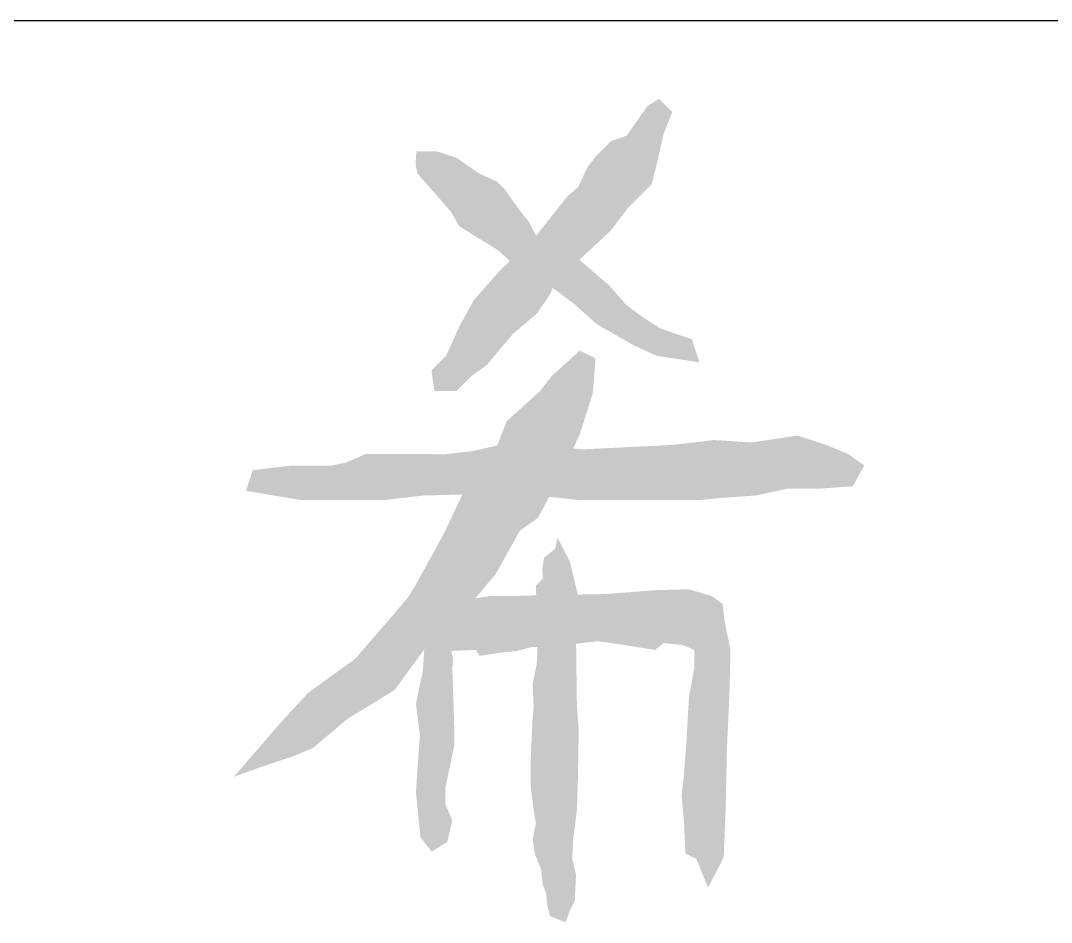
# Model space of a CAD drawing. Extents: x 4414382 to 4540065, y -615151 to -235742.
# Drawn here: x 4515487 to 4516154, y -607580 to -606998 of the extents above; entities that cross this region are included whole.
import ezdxf

# ---------------------------------------------------------------- set-up
doc = ezdxf.new("R2010")
doc.units = 0
doc.header["$LTSCALE"] = 1000
doc.header["$MEASUREMENT"] = 0
doc.layers.get('0').update_dxf_attribs({"linetype": 'CONTINUOUS'})
doc.layers.add('HATCH', color=8, linetype='CONTINUOUS')

msp = doc.modelspace()

# ---------------------------------------------------------------- hatches: boundary and pattern name
at = {"layer": 'HATCH'}
h = msp.add_hatch(color=0, dxfattribs=at)
h.paths.add_polyline_path([(4515867.82, -607168.88), (4515852.34, -607155.55), (4515848.35, -607152.2), (4515832.99, -607166.46), (4515831.22, -607170.39), (4515844.87, -607180.61), (4515859.81, -607193.94), (4515883.29, -607207.27), (4515898.23, -607214.2), (4515912.1, -607216.33), (4515925.97, -607218.46), (4515921.17, -607203.54), (4515900.9, -607196.6), (4515889.16, -607189.14), (4515878.49, -607181.14)])
h.paths.add_polyline_path([(4515848.35, -607152.2), (4515844.73, -607149.16), (4515835.7, -607143.32), (4515820.87, -607137.43), (4515820.41, -607136.56), (4515807.83, -607148.71), (4515803.45, -607152.94), (4515813.93, -607162.48), (4515829.86, -607169.37), (4515831.22, -607170.39), (4515832.99, -607166.46)])
h.paths.add_polyline_path([(4515880, -607118.35), (4515895.19, -607103.17), (4515898.99, -607087.98), (4515902.79, -607070.91), (4515908.48, -607056.67), (4515899.94, -607048.13), (4515892.34, -607052.88), (4515885.69, -607062.37), (4515879.05, -607071.85), (4515868.6, -607075.65), (4515859.11, -607085.14), (4515853.41, -607092.73), (4515847.71, -607105.06), (4515841.06, -607110.76), (4515829.67, -607124.99), (4515820.41, -607136.56), (4515820.87, -607137.43), (4515835.7, -607143.32), (4515844.73, -607149.16), (4515848.35, -607152.2), (4515857.21, -607143.97), (4515868.49, -607133.49)])
h.paths.add_polyline_path([(4515809.13, -607119.3), (4515800.06, -607106.51), (4515795.26, -607101.71), (4515783.52, -607096.38), (4515776.58, -607091.58), (4515769.11, -607086.25), (4515755.78, -607081.98), (4515742.97, -607081.98), (4515742.44, -607091.04), (4515743.74, -607096.41), (4515748.84, -607102.24), (4515756.04, -607110.47), (4515765.51, -607121.32), (4515770.71, -607130.5), (4515795.79, -607145.96), (4515803.45, -607152.94), (4515807.83, -607148.71), (4515820.41, -607136.56), (4515815.53, -607127.3)])
h.paths.add_polyline_path([(4515829.24, -607174.8), (4515831.22, -607170.39), (4515829.86, -607169.37), (4515813.93, -607162.48), (4515803.45, -607152.94), (4515796.76, -607159.41), (4515780.29, -607178.12), (4515770.8, -607195.2), (4515762.25, -607214.18), (4515752.76, -607223.67), (4515754.66, -607236.95), (4515768.9, -607236.95), (4515778.4, -607227.47), (4515788.84, -607219.87), (4515805.19, -607200.34), (4515821.13, -607186.67)])
h.paths.add_polyline_path([(4515857.16, -607237.89), (4515858.85, -607215.93), (4515848.71, -607210.87), (4515830.22, -607227.57), (4515822.95, -607237.07), (4515801.39, -607256.46), (4515795.32, -607272.24), (4515804.36, -607270.22), (4515844.42, -607274.1), (4515848.71, -607264.91)])
h.paths.add_polyline_path([(4515844.42, -607274.1), (4515804.36, -607270.22), (4515795.32, -607272.24), (4515794.43, -607274.56), (4515772.75, -607303.87), (4515805.85, -607303.02), (4515828.85, -607305.4), (4515836.93, -607290.16)])
h.paths.add_polyline_path([(4516032.6, -607285.13), (4516022.16, -607277.68), (4516008, -607271.84), (4515989.34, -607265.75), (4515960.03, -607270.22), (4515935.3, -607268.66), (4515908.81, -607271.84), (4515850.6, -607274.69), (4515844.42, -607274.1), (4515836.93, -607290.16), (4515828.85, -607305.4), (4515849.11, -607307.49), (4515887.9, -607307.49), (4515925.19, -607307.49), (4515941.6, -607306), (4515962.49, -607304.51), (4515983.37, -607300.04), (4516004.26, -607300.04), (4516025.15, -607298.55)])
h.paths.add_polyline_path([(4515794.43, -607274.56), (4515795.32, -607272.24), (4515779.14, -607275.86), (4515761.75, -607277.86), (4515734.24, -607277.68), (4515719.32, -607277.68), (4515710.37, -607277.68), (4515697.55, -607283.21), (4515687.99, -607285.13), (4515662.63, -607285.13), (4515637.27, -607288.11), (4515632.8, -607301.53), (4515668.6, -607307.49), (4515722.3, -607307.49), (4515747.67, -607304.51), (4515772.75, -607303.87)])
h.paths.add_polyline_path([(4515809.84, -607327.39), (4515821.67, -607318.94), (4515828.85, -607305.4), (4515805.85, -607303.02), (4515772.75, -607303.87), (4515760.84, -607329.08), (4515742.25, -607362.85), (4515737.39, -607370.63), (4515727.88, -607381.8), (4515703.38, -607410.13), (4515672.96, -607432.09), (4515654.37, -607452.35), (4515624.96, -607486.37), (4515644.23, -607479.37), (4515664.51, -607472.62), (4515676.34, -607467.55), (4515698.31, -607448.97), (4515728.73, -607430.4), (4515749.12, -607402.58), (4515779.42, -607372.98), (4515794.42, -607355.08)])
h.paths.add_polyline_path([(4515847.39, -607368.54), (4515826.38, -607368.89), (4515820.5, -607369.05), (4515820.87, -607376.7), (4515821.38, -607387.36), (4515820.87, -607397.27), (4515821.32, -607402.44), (4515832.72, -607401.81), (4515838.42, -607401.17), (4515846.28, -607400.3), (4515846.2, -607393.7)])
h.paths.add_polyline_path([(4515842.12, -607346.84), (4515834.15, -607331.58), (4515832.82, -607338.88), (4515825.52, -607344.85), (4515824.43, -607352.13), (4515824.85, -607358.12), (4515820.21, -607362.77), (4515820.5, -607369.05), (4515826.38, -607368.89), (4515847.39, -607368.54)])
h.paths.add_polyline_path([(4515820.87, -607376.7), (4515820.5, -607369.05), (4515804.21, -607369.52), (4515790.91, -607369.52), (4515781.12, -607370.96), (4515779.42, -607372.98), (4515749.12, -607402.58), (4515748.11, -607403.96), (4515747.2, -607418.26), (4515745.29, -607426.49), (4515742.76, -607439.16), (4515745.29, -607459.41), (4515743.39, -607486), (4515742.76, -607496.76), (4515744.66, -607515.75), (4515745.62, -607525.28), (4515752.9, -607534.75), (4515763.03, -607528.41), (4515766.2, -607514.49), (4515761.77, -607503.73), (4515761.77, -607493.6), (4515767.47, -607466.38), (4515767.47, -607454.35), (4515766.83, -607432.19), (4515766.2, -607415.73), (4515766.83, -607411.3), (4515765.57, -607404.97), (4515781.4, -607404.34), (4515783.94, -607408.14), (4515796.61, -607406.24), (4515808.01, -607404.97), (4515817.52, -607402.44), (4515821.32, -607402.44), (4515820.87, -607397.27), (4515821.38, -607387.36)])
h.paths.add_polyline_path([(4515941.05, -607374.58), (4515934.08, -607369.52), (4515918.88, -607365.09), (4515897.97, -607365.72), (4515873.26, -607367.62), (4515864.4, -607368.25), (4515847.39, -607368.54), (4515846.2, -607393.7), (4515846.28, -607400.3), (4515860.39, -607398.73), (4515869.46, -607399.91), (4515897.34, -607404.34), (4515903.04, -607399.91), (4515915.71, -607401.17), (4515922.65, -607404.41), (4515922.65, -607416.59), (4515919.4, -607433.65), (4515918.58, -607445.84), (4515917.77, -607461.27), (4515915.71, -607488.53), (4515914.44, -607498.03), (4515916.34, -607518.92), (4515916.34, -607522.72), (4515916.98, -607536.01), (4515923.95, -607539.18), (4515931.59, -607557.95), (4515941.68, -607538.54), (4515942.95, -607508.79), (4515943.79, -607468.59), (4515945.41, -607432.84), (4515946.12, -607404.34), (4515942.32, -607385.98)])
h.paths.add_polyline_path([(4515846.28, -607400.3), (4515838.42, -607401.17), (4515832.72, -607401.81), (4515821.32, -607402.44), (4515820.87, -607413.2), (4515818.21, -607426.47), (4515818.88, -607442.39), (4515818.21, -607447.04), (4515816.89, -607475.57), (4515816.89, -607492.16), (4515818.46, -607504.57), (4515820.27, -607516.62), (4515818.21, -607526.67), (4515819.54, -607535.96), (4515823.53, -607545.91), (4515824.85, -607556.53), (4515826.85, -607561.17), (4515827.51, -607568.47), (4515829.5, -607576.43), (4515839.46, -607580.41), (4515842.12, -607573.11), (4515845.44, -607566.48), (4515846.2, -607549.76), (4515843.78, -607538.91), (4515844.39, -607526.86), (4515846.8, -607507.58), (4515847.4, -607488.9), (4515848, -607456.37), (4515846.8, -607441.3)])

# ---------------------------------------------------------------- linework, layer by layer
msp.add_line((4513062.18, -606997.59), (4518562.18, -606997.59))

doc.saveas('drawing.dxf')
